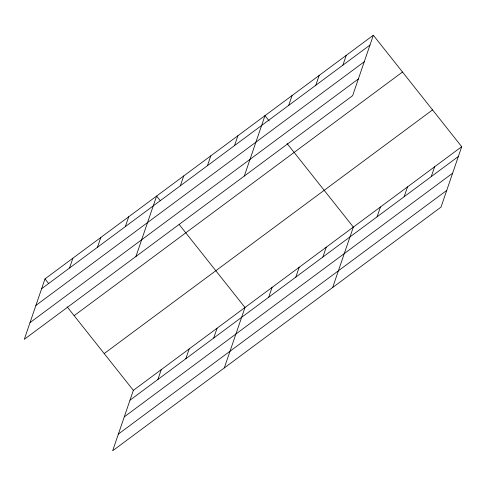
<?xml version="1.0" encoding="UTF-8"?>
<svg xmlns="http://www.w3.org/2000/svg" width="486" height="486" viewBox="0 0 486 486"><rect width="100%" height="100%" fill="white"/><g stroke="black" fill="none" stroke-linecap="round" stroke-linejoin="round"><path stroke-width="0.73" d="M373.339 35.235L44.985 278.897L24.3 339.319L352.648 95.657L373.339 35.235L461.7 146.681L441.015 207.103L112.661 450.765L133.352 390.343L461.7 146.681M69.534 268.011L72.894 258.188M97.443 247.301L100.809 237.472M125.352 226.591L128.717 216.762M135.94 256.468L156.626 196.052L160.386 200.797M180.349 185.78L183.714 175.95M207.437 165.677L210.803 155.848M234.525 145.575L237.891 135.746M157.895 379.463L161.261 369.633M244.294 176.06L264.979 115.644L269.214 120.984M185.804 358.753L189.169 348.924M288.702 105.371L292.068 95.542M213.712 338.037L217.078 328.214M315.797 85.269L319.156 75.439M224.301 367.92L244.987 307.498L179.2 224.526M342.885 65.167L346.251 55.337M268.715 297.225L272.075 287.396M295.804 277.123L299.169 267.294M322.892 257.021L326.258 247.192M332.661 287.512L353.346 227.09L287.086 143.522M377.069 216.817L380.435 206.987M404.158 196.715L407.523 186.885M431.246 176.612L434.612 166.783M41.62 288.727L369.974 45.064M35.903 305.421L364.257 61.758M30.017 322.619L358.364 78.957M74.145 315.675L402.499 72.013M104.192 353.565L432.54 109.903M129.987 400.172L458.334 156.51M124.27 416.867L452.618 173.204M118.377 434.071L446.731 190.409M44.985 278.897L48.752 283.642M67.092 306.775L133.352 390.343"/></g></svg>
